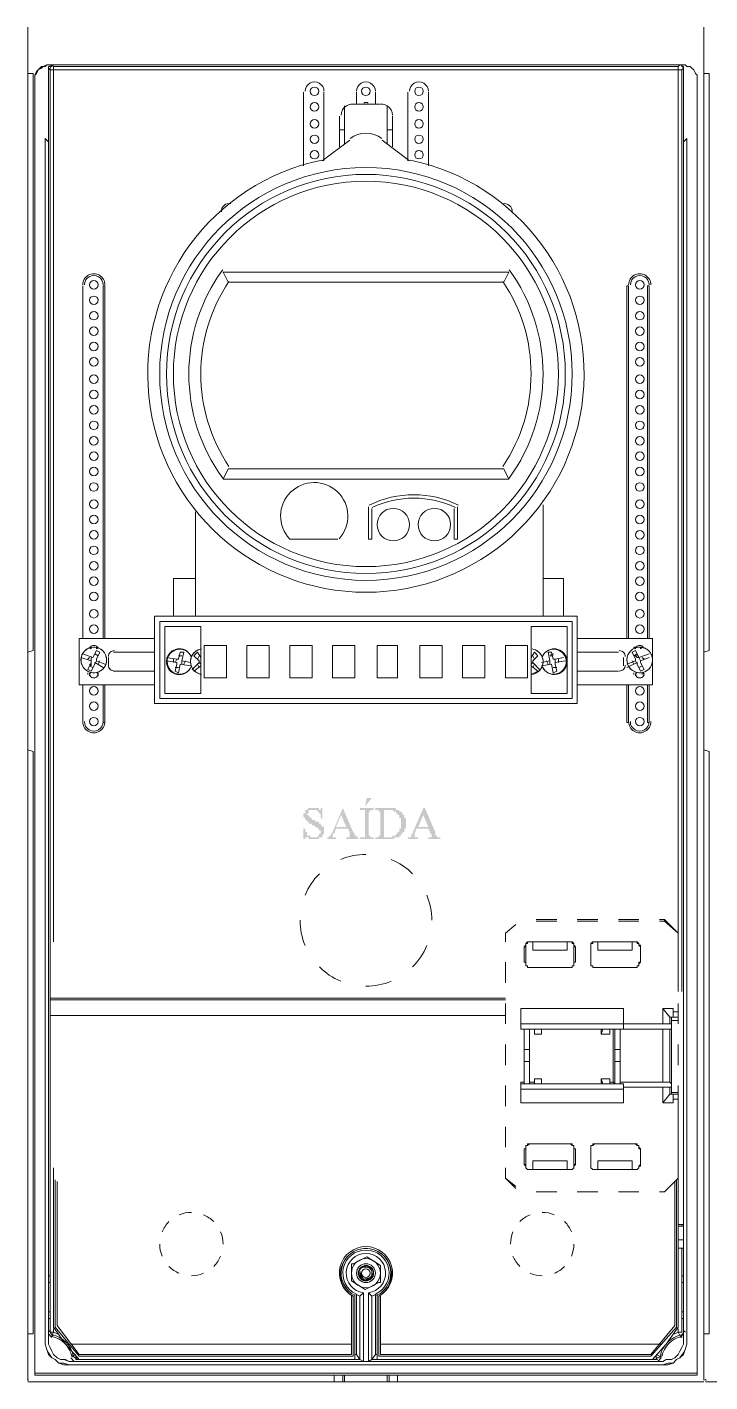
# Model space of a CAD drawing. Header units: millimetres. Extents: x -305 to 1353, y -289 to 1176.
# Drawn here: x 105.7 to 131.9, y 132.6 to 184.6 of the extents above; entities that cross this region are included whole.
import ezdxf

# ---------------------------------------------------------------- set-up
doc = ezdxf.new("R2010")
doc.units = ezdxf.units.MM
doc.header["$MEASUREMENT"] = 0
doc.layers.add('PDF3_0', color=7, linetype='Continuous')

msp = doc.modelspace()

# ---------------------------------------------------------------- hatches: boundary and pattern name
at = {"layer": 'PDF3_0', "transparency": 33554559}
h = msp.add_hatch(color=256, dxfattribs=at)
h.paths.add_polyline_path([(118.979, 153.529), (118.979, 153.463), (118.453, 153.463), (118.453, 153.529), (118.519, 153.529), (118.519, 153.529), (118.585, 153.529), (118.585, 153.529), (118.585, 153.529), (118.585, 153.529), (118.65, 153.529), (118.65, 153.529), (118.65, 153.594), (118.65, 153.594), (118.65, 153.594), (118.65, 153.594), (118.65, 153.594), (118.65, 153.66), (118.65, 153.66), (118.65, 153.66), (118.65, 154.448), (118.65, 154.448), (118.65, 154.514), (118.65, 154.514), (118.65, 154.514), (118.65, 154.514), (118.65, 154.514), (118.65, 154.579), (118.65, 154.579), (118.585, 154.579), (118.585, 154.579), (118.585, 154.579), (118.585, 154.579), (118.519, 154.579), (118.519, 154.579), (118.519, 154.579), (118.453, 154.579), (118.453, 154.645), (118.979, 154.645), (118.979, 154.579), (118.913, 154.579), (118.913, 154.579), (118.913, 154.579), (118.913, 154.579), (118.847, 154.579), (118.847, 154.579), (118.847, 154.579), (118.847, 154.579), (118.847, 154.579), (118.847, 154.579), (118.847, 154.514), (118.847, 154.514), (118.782, 154.514), (118.782, 154.448), (118.782, 154.448), (118.782, 154.448), (118.782, 153.66), (118.782, 153.66), (118.782, 153.66), (118.782, 153.594), (118.847, 153.594), (118.847, 153.594), (118.847, 153.594), (118.847, 153.594), (118.847, 153.529), (118.847, 153.529), (118.847, 153.529), (118.847, 153.529), (118.847, 153.529), (118.913, 153.529), (118.913, 153.529), (118.913, 153.529), (118.913, 153.529)], flags=0)
h.paths.add_polyline_path([(118.913, 155.039), (118.65, 154.711), (118.65, 154.711), (118.716, 155.039)], flags=0)
msp.add_hatch(color=256, dxfattribs=at).paths.add_polyline_path([(117.009, 154.645), (117.009, 154.251), (116.943, 154.251), (116.943, 154.317), (116.943, 154.317), (116.943, 154.317), (116.943, 154.317), (116.943, 154.382), (116.943, 154.382), (116.943, 154.382), (116.943, 154.382), (116.943, 154.448), (116.943, 154.448), (116.943, 154.448), (116.943, 154.448), (116.877, 154.448), (116.877, 154.448), (116.877, 154.514), (116.877, 154.514), (116.877, 154.514), (116.877, 154.514), (116.812, 154.514), (116.812, 154.579), (116.812, 154.579), (116.812, 154.579), (116.812, 154.579), (116.746, 154.579), (116.746, 154.579), (116.746, 154.579), (116.746, 154.579), (116.68, 154.579), (116.68, 154.579), (116.68, 154.579), (116.68, 154.579), (116.68, 154.579), (116.615, 154.579), (116.615, 154.579), (116.615, 154.579), (116.549, 154.579), (116.549, 154.579), (116.549, 154.579), (116.549, 154.579), (116.549, 154.579), (116.483, 154.579), (116.483, 154.514), (116.483, 154.514), (116.483, 154.514), (116.483, 154.514), (116.483, 154.514), (116.483, 154.448), (116.418, 154.448), (116.418, 154.448), (116.418, 154.448), (116.418, 154.448), (116.418, 154.382), (116.418, 154.382), (116.483, 154.382), (116.483, 154.382), (116.483, 154.317), (116.483, 154.317), (116.483, 154.317), (116.483, 154.317), (116.483, 154.317), (116.483, 154.317), (116.483, 154.317), (116.549, 154.317), (116.549, 154.251), (116.549, 154.251), (116.549, 154.251), (116.549, 154.251), (116.615, 154.251), (116.615, 154.251), (116.615, 154.185), (116.615, 154.185), (116.68, 154.185), (116.68, 154.185), (116.68, 154.185), (116.746, 154.185), (116.746, 154.185), (116.746, 154.12), (116.746, 154.12), (116.812, 154.12), (116.812, 154.12), (116.812, 154.12), (116.877, 154.12), (116.877, 154.054), (116.877, 154.054), (116.877, 154.054), (116.877, 154.054), (116.943, 154.054), (116.943, 154.054), (116.943, 154.054), (116.943, 154.054), (116.943, 153.988), (116.943, 153.988), (117.009, 153.988), (117.009, 153.988), (117.009, 153.988), (117.009, 153.988), (117.009, 153.923), (117.009, 153.923), (117.074, 153.923), (117.074, 153.923), (117.074, 153.923), (117.074, 153.857), (117.074, 153.857), (117.074, 153.857), (117.074, 153.857), (117.074, 153.791), (117.074, 153.791), (117.074, 153.791), (117.074, 153.791), (117.074, 153.726), (117.074, 153.726), (117.074, 153.726), (117.074, 153.66), (117.074, 153.66), (117.074, 153.66), (117.074, 153.66), (117.074, 153.66), (117.009, 153.594), (117.009, 153.594), (117.009, 153.594), (117.009, 153.594), (117.009, 153.594), (117.009, 153.529), (116.943, 153.529), (116.943, 153.529), (116.943, 153.529), (116.943, 153.529), (116.877, 153.529), (116.877, 153.463), (116.877, 153.463), (116.877, 153.463), (116.877, 153.463), (116.812, 153.463), (116.812, 153.463), (116.812, 153.463), (116.812, 153.463), (116.746, 153.463), (116.746, 153.463), (116.746, 153.463), (116.746, 153.463), (116.68, 153.463), (116.68, 153.463), (116.68, 153.463), (116.615, 153.463), (116.615, 153.463), (116.615, 153.463), (116.615, 153.463), (116.615, 153.463), (116.549, 153.463), (116.549, 153.463), (116.549, 153.463), (116.549, 153.463), (116.483, 153.463), (116.483, 153.529), (116.483, 153.529), (116.418, 153.529), (116.418, 153.529), (116.418, 153.529), (116.418, 153.529), (116.418, 153.529), (116.418, 153.529), (116.352, 153.529), (116.352, 153.529), (116.352, 153.529), (116.352, 153.463), (116.352, 153.463), (116.352, 153.463), (116.286, 153.463), (116.286, 153.857), (116.352, 153.857), (116.352, 153.857), (116.352, 153.791), (116.352, 153.791), (116.352, 153.791), (116.352, 153.726), (116.352, 153.726), (116.352, 153.726), (116.418, 153.726), (116.418, 153.66), (116.418, 153.66), (116.418, 153.66), (116.418, 153.66), (116.418, 153.66), (116.418, 153.66), (116.418, 153.594), (116.483, 153.594), (116.483, 153.594), (116.483, 153.594), (116.483, 153.594), (116.483, 153.594), (116.549, 153.594), (116.549, 153.594), (116.549, 153.529), (116.549, 153.529), (116.549, 153.529), (116.615, 153.529), (116.615, 153.529), (116.615, 153.529), (116.615, 153.529), (116.68, 153.529), (116.68, 153.529), (116.68, 153.529), (116.68, 153.529), (116.746, 153.529), (116.746, 153.529), (116.746, 153.529), (116.746, 153.529), (116.812, 153.529), (116.812, 153.529), (116.812, 153.529), (116.812, 153.529), (116.877, 153.594), (116.877, 153.594), (116.877, 153.594), (116.877, 153.594), (116.877, 153.594), (116.877, 153.594), (116.877, 153.66), (116.943, 153.66), (116.943, 153.66), (116.943, 153.66), (116.943, 153.726), (116.943, 153.726), (116.943, 153.726), (116.943, 153.726), (116.943, 153.791), (116.943, 153.791), (116.877, 153.791), (116.877, 153.791), (116.877, 153.791), (116.877, 153.857), (116.877, 153.857), (116.877, 153.857), (116.877, 153.857), (116.812, 153.857), (116.812, 153.857), (116.812, 153.857), (116.812, 153.857), (116.812, 153.923), (116.812, 153.923), (116.812, 153.923), (116.746, 153.923), (116.746, 153.923), (116.746, 153.923), (116.746, 153.923), (116.68, 153.988), (116.68, 153.988), (116.68, 153.988), (116.615, 153.988), (116.615, 153.988), (116.615, 153.988), (116.615, 154.054), (116.549, 154.054), (116.549, 154.054), (116.549, 154.054), (116.549, 154.054), (116.483, 154.054), (116.483, 154.054), (116.483, 154.12), (116.483, 154.12), (116.483, 154.12), (116.418, 154.12), (116.418, 154.12), (116.418, 154.12), (116.418, 154.12), (116.418, 154.12), (116.418, 154.185), (116.352, 154.185), (116.352, 154.185), (116.352, 154.185), (116.352, 154.185), (116.352, 154.251), (116.352, 154.251), (116.352, 154.251), (116.352, 154.251), (116.352, 154.251), (116.286, 154.317), (116.286, 154.317), (116.286, 154.317), (116.286, 154.317), (116.286, 154.382), (116.286, 154.382), (116.286, 154.382), (116.286, 154.382), (116.286, 154.448), (116.352, 154.448), (116.352, 154.448), (116.352, 154.448), (116.352, 154.514), (116.352, 154.514), (116.352, 154.514), (116.352, 154.514), (116.352, 154.579), (116.418, 154.579), (116.418, 154.579), (116.418, 154.579), (116.418, 154.579), (116.418, 154.579), (116.418, 154.579), (116.483, 154.645), (116.483, 154.645), (116.483, 154.645), (116.483, 154.645), (116.549, 154.645), (116.549, 154.645), (116.549, 154.645), (116.549, 154.645), (116.615, 154.645), (116.615, 154.645), (116.615, 154.645), (116.615, 154.645), (116.615, 154.645), (116.68, 154.645), (116.68, 154.645), (116.68, 154.645), (116.68, 154.645), (116.746, 154.645), (116.746, 154.645), (116.746, 154.645), (116.812, 154.645), (116.812, 154.645), (116.812, 154.645), (116.812, 154.645), (116.812, 154.645), (116.877, 154.645), (116.877, 154.579), (116.877, 154.579), (116.943, 154.579), (116.943, 154.579), (116.943, 154.579), (116.943, 154.579), (116.943, 154.645), (116.943, 154.645), (116.943, 154.645), (116.943, 154.645), (116.943, 154.645)])
h = msp.add_hatch(color=256, dxfattribs=at)
h.paths.add_polyline_path([(117.994, 153.857), (117.534, 153.857), (117.468, 153.66), (117.468, 153.66), (117.403, 153.66), (117.403, 153.66), (117.403, 153.594), (117.403, 153.594), (117.403, 153.594), (117.403, 153.594), (117.403, 153.594), (117.403, 153.529), (117.468, 153.529), (117.468, 153.529), (117.468, 153.529), (117.468, 153.529), (117.468, 153.529), (117.468, 153.529), (117.534, 153.529), (117.534, 153.529), (117.534, 153.529), (117.534, 153.463), (117.206, 153.463), (117.206, 153.529), (117.206, 153.529), (117.206, 153.529), (117.271, 153.529), (117.271, 153.529), (117.271, 153.529), (117.271, 153.529), (117.271, 153.529), (117.271, 153.594), (117.337, 153.594), (117.337, 153.594), (117.337, 153.594), (117.337, 153.594), (117.337, 153.66), (117.337, 153.66), (117.337, 153.66), (117.337, 153.66), (117.403, 153.726), (117.403, 153.726), (117.797, 154.645), (117.797, 154.645), (118.191, 153.726), (118.256, 153.66), (118.256, 153.66), (118.256, 153.66), (118.256, 153.594), (118.256, 153.594), (118.256, 153.594), (118.256, 153.594), (118.322, 153.594), (118.322, 153.529), (118.322, 153.529), (118.322, 153.529), (118.322, 153.529), (118.322, 153.529), (118.322, 153.529), (118.388, 153.529), (118.388, 153.529), (118.388, 153.529), (118.388, 153.529), (118.388, 153.463), (117.928, 153.463), (117.928, 153.529), (117.994, 153.529), (117.994, 153.529), (117.994, 153.529), (118.059, 153.529), (118.059, 153.529), (118.059, 153.529), (118.059, 153.529), (118.059, 153.594), (118.059, 153.594), (118.059, 153.594), (118.059, 153.594), (118.059, 153.594), (118.059, 153.594), (118.059, 153.66), (118.059, 153.66), (118.059, 153.66), (118.059, 153.726), (118.059, 153.726)], flags=0)
h.paths.add_polyline_path([(117.928, 153.923), (117.731, 154.382), (117.534, 153.923)], flags=0)
h = msp.add_hatch(color=256, dxfattribs=at)
h.paths.add_polyline_path([(119.044, 153.463), (119.044, 153.529), (119.11, 153.529), (119.11, 153.529), (119.11, 153.529), (119.176, 153.529), (119.176, 153.529), (119.176, 153.529), (119.176, 153.529), (119.176, 153.529), (119.176, 153.529), (119.176, 153.594), (119.176, 153.594), (119.241, 153.594), (119.241, 153.594), (119.241, 153.66), (119.241, 153.66), (119.241, 153.66), (119.241, 153.66), (119.241, 154.448), (119.241, 154.448), (119.241, 154.514), (119.241, 154.514), (119.241, 154.514), (119.176, 154.514), (119.176, 154.579), (119.176, 154.579), (119.176, 154.579), (119.176, 154.579), (119.176, 154.579), (119.176, 154.579), (119.176, 154.579), (119.11, 154.579), (119.11, 154.579), (119.11, 154.579), (119.11, 154.579), (119.044, 154.579), (119.044, 154.645), (119.504, 154.645), (119.57, 154.645), (119.57, 154.645), (119.57, 154.645), (119.635, 154.645), (119.635, 154.645), (119.635, 154.645), (119.701, 154.645), (119.701, 154.645), (119.701, 154.645), (119.701, 154.645), (119.767, 154.645), (119.767, 154.645), (119.767, 154.645), (119.767, 154.645), (119.832, 154.645), (119.832, 154.579), (119.832, 154.579), (119.832, 154.579), (119.898, 154.579), (119.898, 154.579), (119.898, 154.579), (119.898, 154.579), (119.898, 154.579), (119.898, 154.579), (119.964, 154.579), (119.964, 154.579), (119.964, 154.579), (119.964, 154.579), (119.964, 154.514), (120.029, 154.514), (120.029, 154.514), (120.029, 154.514), (120.029, 154.514), (120.029, 154.514), (120.095, 154.448), (120.095, 154.448), (120.095, 154.448), (120.095, 154.448), (120.095, 154.448), (120.095, 154.382), (120.161, 154.382), (120.161, 154.382), (120.161, 154.382), (120.161, 154.382), (120.161, 154.317), (120.161, 154.317), (120.161, 154.317), (120.161, 154.317), (120.161, 154.251), (120.161, 154.251), (120.226, 154.251), (120.226, 154.251), (120.226, 154.185), (120.226, 154.185), (120.226, 154.185), (120.226, 154.185), (120.226, 154.12), (120.226, 154.12), (120.226, 154.12), (120.226, 154.12), (120.226, 154.054), (120.226, 154.054), (120.226, 154.054), (120.226, 154.054), (120.226, 153.988), (120.226, 153.988), (120.226, 153.988), (120.226, 153.988), (120.226, 153.923), (120.226, 153.923), (120.226, 153.923), (120.226, 153.857), (120.161, 153.857), (120.161, 153.857), (120.161, 153.857), (120.161, 153.857), (120.161, 153.791), (120.161, 153.791), (120.161, 153.791), (120.161, 153.791), (120.161, 153.726), (120.161, 153.726), (120.095, 153.726), (120.095, 153.726), (120.095, 153.726), (120.095, 153.66), (120.095, 153.66), (120.095, 153.66), (120.029, 153.66), (120.029, 153.66), (120.029, 153.66), (120.029, 153.594), (120.029, 153.594), (120.029, 153.594), (119.964, 153.594), (119.964, 153.594), (119.964, 153.594), (119.964, 153.594), (119.964, 153.529), (119.898, 153.529), (119.898, 153.529), (119.898, 153.529), (119.898, 153.529), (119.832, 153.529), (119.832, 153.529), (119.832, 153.529), (119.832, 153.529), (119.832, 153.529), (119.767, 153.529), (119.767, 153.529), (119.767, 153.463), (119.701, 153.463), (119.701, 153.463), (119.701, 153.463), (119.701, 153.463), (119.635, 153.463), (119.635, 153.463), (119.635, 153.463), (119.57, 153.463), (119.57, 153.463), (119.57, 153.463)], flags=0)
h.paths.add_polyline_path([(119.373, 153.594), (119.373, 153.529), (119.438, 153.529), (119.438, 153.529), (119.438, 153.529), (119.504, 153.529), (119.504, 153.529), (119.504, 153.529), (119.504, 153.529), (119.57, 153.529), (119.57, 153.529), (119.57, 153.529), (119.57, 153.529), (119.57, 153.529), (119.635, 153.529), (119.635, 153.529), (119.635, 153.529), (119.701, 153.529), (119.701, 153.529), (119.701, 153.529), (119.701, 153.594), (119.701, 153.594), (119.767, 153.594), (119.767, 153.594), (119.767, 153.594), (119.767, 153.594), (119.832, 153.594), (119.832, 153.594), (119.832, 153.66), (119.832, 153.66), (119.832, 153.66), (119.898, 153.66), (119.898, 153.66), (119.898, 153.66), (119.898, 153.66), (119.898, 153.726), (119.898, 153.726), (119.964, 153.726), (119.964, 153.726), (119.964, 153.726), (119.964, 153.791), (119.964, 153.791), (119.964, 153.791), (119.964, 153.791), (119.964, 153.857), (119.964, 153.857), (120.029, 153.857), (120.029, 153.857), (120.029, 153.923), (120.029, 153.923), (120.029, 153.923), (120.029, 153.923), (120.029, 153.988), (120.029, 153.988), (120.029, 153.988), (120.029, 154.054), (120.029, 154.054), (120.029, 154.054), (120.029, 154.054), (120.029, 154.12), (120.029, 154.12), (120.029, 154.12), (120.029, 154.185), (120.029, 154.185), (120.029, 154.185), (120.029, 154.185), (120.029, 154.251), (120.029, 154.251), (119.964, 154.251), (119.964, 154.251), (119.964, 154.317), (119.964, 154.317), (119.964, 154.317), (119.964, 154.317), (119.964, 154.317), (119.964, 154.382), (119.964, 154.382), (119.964, 154.382), (119.898, 154.382), (119.898, 154.382), (119.898, 154.448), (119.898, 154.448), (119.898, 154.448), (119.898, 154.448), (119.832, 154.448), (119.832, 154.514), (119.832, 154.514), (119.832, 154.514), (119.832, 154.514), (119.767, 154.514), (119.767, 154.514), (119.767, 154.514), (119.767, 154.514), (119.701, 154.579), (119.701, 154.579), (119.701, 154.579), (119.701, 154.579), (119.635, 154.579), (119.635, 154.579), (119.635, 154.579), (119.635, 154.579), (119.57, 154.579), (119.57, 154.579), (119.57, 154.579), (119.57, 154.579), (119.504, 154.579), (119.504, 154.579), (119.504, 154.579), (119.504, 154.579), (119.438, 154.579), (119.438, 154.579), (119.438, 154.579), (119.373, 154.579), (119.373, 154.579), (119.373, 154.579)], flags=0)
h = msp.add_hatch(color=256, dxfattribs=at)
h.paths.add_polyline_path([(121.08, 153.857), (120.62, 153.857), (120.555, 153.66), (120.555, 153.66), (120.555, 153.66), (120.555, 153.66), (120.555, 153.594), (120.555, 153.594), (120.555, 153.594), (120.555, 153.594), (120.555, 153.594), (120.555, 153.529), (120.555, 153.529), (120.555, 153.529), (120.555, 153.529), (120.555, 153.529), (120.62, 153.529), (120.62, 153.529), (120.62, 153.529), (120.62, 153.529), (120.686, 153.529), (120.686, 153.463), (120.292, 153.463), (120.292, 153.529), (120.292, 153.529), (120.358, 153.529), (120.358, 153.529), (120.358, 153.529), (120.358, 153.529), (120.423, 153.529), (120.423, 153.529), (120.423, 153.594), (120.423, 153.594), (120.423, 153.594), (120.423, 153.594), (120.423, 153.594), (120.423, 153.66), (120.489, 153.66), (120.489, 153.66), (120.489, 153.66), (120.489, 153.726), (120.489, 153.726), (120.883, 154.645), (120.949, 154.645), (121.342, 153.726), (121.342, 153.66), (121.342, 153.66), (121.342, 153.66), (121.342, 153.594), (121.408, 153.594), (121.408, 153.594), (121.408, 153.594), (121.408, 153.594), (121.408, 153.529), (121.408, 153.529), (121.408, 153.529), (121.408, 153.529), (121.474, 153.529), (121.474, 153.529), (121.474, 153.529), (121.474, 153.529), (121.539, 153.529), (121.539, 153.529), (121.539, 153.463), (121.08, 153.463), (121.08, 153.529), (121.08, 153.529), (121.146, 153.529), (121.146, 153.529), (121.146, 153.529), (121.146, 153.529), (121.146, 153.529), (121.211, 153.529), (121.211, 153.594), (121.211, 153.594), (121.211, 153.594), (121.211, 153.594), (121.211, 153.594), (121.211, 153.594), (121.211, 153.66), (121.146, 153.66), (121.146, 153.66), (121.146, 153.726), (121.146, 153.726)], flags=0)
h.paths.add_polyline_path([(121.08, 153.923), (120.883, 154.382), (120.686, 153.923)], flags=0)

# ---------------------------------------------------------------- linework, layer by layer
at = {"layer": 'PDF3_0', "lineweight": 5}
for points in [[(105.714, 132.713), (105.714, 184.588)], [(131.652, 132.713), (131.652, 184.588)], [(105.977, 182.553), (105.977, 182.618), (105.977, 182.75), (106.042, 182.815), (106.108, 182.947), (106.174, 183.012), (106.239, 183.078), (106.371, 183.078), (106.436, 183.144), (106.568, 183.144), (106.436, 183.144), (106.305, 183.078), (106.239, 183.012), (106.108, 182.947), (106.042, 182.881), (105.977, 182.75), (105.977, 182.684)], [(107.29, 133.304), (130.076, 133.304), (130.273, 133.37), (130.47, 133.37), (130.601, 133.501), (130.733, 133.566), (130.864, 133.763), (130.93, 133.895), (130.995, 134.092), (130.995, 134.223), (130.995, 180.32), (130.864, 180.189), (130.864, 134.289), (130.864, 134.092), (130.798, 133.96), (130.733, 133.829), (130.667, 133.698), (130.536, 133.566), (130.404, 133.501), (130.207, 133.501), (130.076, 133.435), (107.29, 133.435), (107.093, 133.501), (106.962, 133.501), (106.83, 133.566), (106.699, 133.698), (106.633, 133.829), (106.568, 133.96), (106.502, 134.092), (106.502, 134.289), (106.502, 180.189), (106.371, 180.32), (106.371, 134.223), (106.371, 134.092), (106.436, 133.895), (106.502, 133.763), (106.633, 133.566), (106.765, 133.501), (106.896, 133.37), (107.093, 133.37)], [(124.166, 175.198), (123.969, 174.804), (113.397, 174.804), (113.2, 175.198)], [(107.815, 161.146), (107.815, 174.673)], [(113.397, 167.647), (123.969, 167.647), (124.166, 167.253), (113.2, 167.253)], [(110.573, 158.651), (110.573, 162), (126.793, 162), (126.793, 158.651)], [(126.596, 161.803), (110.77, 161.803), (110.77, 158.848), (126.596, 158.848)], [(112.346, 161.606), (112.346, 159.045), (110.967, 159.045), (110.967, 161.606)], [(125.02, 159.045), (125.02, 161.606), (126.399, 161.606), (126.399, 159.045)], [(108.144, 160.752), (108.078, 160.818), (108.144, 160.818)], [(108.406, 160.818), (108.341, 160.752), (108.341, 160.818)], [(112.478, 159.636), (112.478, 160.883), (113.331, 160.883), (113.331, 159.636)], [(114.973, 160.883), (114.973, 159.636), (114.119, 159.636), (114.119, 160.883)], [(116.615, 159.636), (115.761, 159.636), (115.761, 160.883), (116.615, 160.883)], [(117.403, 160.883), (118.256, 160.883), (118.256, 159.636), (117.403, 159.636)], [(119.898, 160.883), (119.898, 159.636), (119.11, 159.636), (119.11, 160.883)], [(120.752, 159.636), (120.752, 160.883), (121.605, 160.883), (121.605, 159.636)], [(123.247, 159.636), (122.393, 159.636), (122.393, 160.883), (123.247, 160.883)], [(124.888, 160.883), (124.888, 159.636), (124.035, 159.636), (124.035, 160.883)], [(129.025, 160.752), (129.025, 160.818), (128.96, 160.818)], [(129.288, 160.818), (129.222, 160.818), (129.222, 160.752)], [(111.624, 160.489), (111.493, 160.489), (111.558, 160.489)], [(107.815, 157.928), (107.815, 159.373)], [(124.035, 149.851), (124.035, 149.523)], [(130.667, 149.523), (130.667, 149.851)], [(127.318, 149.326), (127.318, 149.392), (127.318, 149.457), (127.384, 149.457), (127.384, 149.523), (127.449, 149.523), (127.515, 149.523), (127.449, 149.523), (127.384, 149.523), (127.318, 149.457), (127.318, 149.392)], [(129.025, 149.523), (129.091, 149.523), (129.157, 149.457), (129.157, 149.392), (129.222, 149.392), (129.222, 149.326), (129.157, 149.392), (129.157, 149.457), (129.091, 149.457), (129.091, 149.523), (129.025, 149.523), (128.96, 149.523)], [(124.035, 148.735), (124.035, 147.947)], [(125.02, 148.538), (124.954, 148.538), (124.888, 148.538), (124.888, 148.604), (124.823, 148.604), (124.823, 148.67), (124.823, 148.735), (124.757, 148.735), (124.823, 148.735), (124.823, 148.67), (124.823, 148.604), (124.888, 148.604), (124.888, 148.538), (124.954, 148.538)], [(127.515, 148.538), (127.449, 148.538), (127.384, 148.538), (127.384, 148.604), (127.318, 148.604), (127.318, 148.67), (127.318, 148.735), (127.318, 148.67), (127.318, 148.604), (127.384, 148.604), (127.384, 148.538), (127.449, 148.538)], [(130.667, 147.947), (130.667, 148.735)], [(129.025, 148.538), (127.515, 148.538), (128.96, 148.538)], [(106.568, 147.356), (124.035, 147.356)], [(124.035, 147.159), (124.035, 146.371)], [(130.667, 146.634), (130.667, 146.7), (130.667, 146.765), (130.667, 146.831), (130.47, 146.831), (130.47, 146.765), (130.47, 146.7), (130.47, 146.634), (130.47, 146.7), (130.47, 146.765), (130.47, 146.831), (130.47, 146.897), (130.47, 146.962), (130.076, 146.962), (130.339, 146.634), (130.47, 146.634)], [(125.414, 146.174), (125.151, 146.174), (124.954, 146.174), (124.757, 146.174), (124.626, 146.174), (124.626, 146.24), (124.626, 146.306), (124.626, 146.371), (128.566, 146.371), (128.566, 146.306), (128.566, 146.24), (128.566, 146.174), (128.434, 146.174), (128.237, 146.174), (128.04, 146.174), (127.778, 146.174)], [(124.035, 145.583), (124.035, 144.795)], [(130.667, 144.795), (130.667, 145.583)], [(124.035, 144.007), (124.035, 143.219)], [(124.626, 143.876), (124.626, 143.942), (124.626, 144.007), (124.626, 144.073), (124.757, 144.073), (124.954, 144.073), (125.151, 144.073), (125.414, 144.073), (127.778, 144.073), (128.04, 144.073), (128.237, 144.073), (128.434, 144.073), (128.566, 144.073), (128.566, 144.007), (128.566, 143.942), (128.566, 143.876)], [(128.04, 144.27), (128.04, 144.073), (128.04, 144.139)], [(124.035, 142.431), (124.035, 141.643)], [(124.823, 141.578), (124.823, 140.987), (124.757, 140.987), (124.757, 141.578)], [(125.02, 141.775), (126.53, 141.775), (126.464, 141.775)], [(126.727, 141.578), (126.727, 140.987), (126.661, 140.987), (126.661, 141.578)], [(127.318, 141.578), (127.318, 141.643), (127.318, 141.709), (127.384, 141.709), (127.384, 141.775), (127.449, 141.775), (127.515, 141.775), (127.449, 141.775), (127.384, 141.709), (127.318, 141.709), (127.318, 141.643)], [(127.515, 140.79), (127.449, 140.79), (127.384, 140.79), (127.318, 140.855), (127.318, 140.921), (127.318, 140.987), (127.318, 141.578), (127.318, 140.987), (127.318, 140.921), (127.318, 140.855), (127.384, 140.79), (127.449, 140.79)], [(128.894, 140.79), (128.96, 140.79), (129.025, 140.79), (129.091, 140.79), (129.157, 140.855), (129.157, 140.921), (129.222, 140.987), (129.222, 140.921), (129.157, 140.921), (129.157, 140.855), (129.091, 140.79), (129.025, 140.79), (127.515, 140.79), (127.581, 140.79), (127.581, 141.118), (128.894, 141.118)], [(130.667, 140.461), (130.667, 140.855)], [(125.217, 139.936), (126.005, 139.936)], [(126.793, 139.936), (127.581, 139.936)], [(128.369, 139.936), (129.157, 139.936)], [(130.798, 138.623), (130.798, 138.688)], [(118.716, 137.441), (118.191, 137.178), (118.125, 137.178), (118.125, 136.521), (118.65, 136.193), (119.176, 136.456), (119.241, 136.456), (119.241, 137.047), (119.241, 137.112)], [(105.977, 132.976), (105.977, 132.91), (117.468, 132.91), (117.534, 132.91), (117.6, 132.91), (117.665, 132.91), (117.731, 132.91), (117.797, 132.91), (117.862, 132.91), (117.928, 132.91), (117.994, 132.91), (118.059, 132.91), (118.125, 132.91), (118.256, 132.91), (118.388, 132.91), (118.519, 132.91), (118.65, 132.91), (118.847, 132.91), (118.979, 132.91), (119.11, 132.91), (119.241, 132.91), (119.307, 132.91), (119.373, 132.91), (119.438, 132.91), (119.504, 132.91), (119.57, 132.91), (119.635, 132.91), (119.701, 132.91), (119.767, 132.91), (119.832, 132.91), (119.898, 132.91), (131.389, 132.91), (131.389, 132.976)], [(118.847, 132.91), (118.782, 132.91), (118.716, 132.91), (118.65, 132.91), (118.585, 132.91), (118.519, 132.91), (118.585, 132.91), (118.65, 132.91), (118.716, 132.91), (118.782, 132.91)]]:
    msp.add_lwpolyline(points, close=True, dxfattribs=at)
for points in [[(130.733, 183.144), (106.633, 183.144), (106.568, 183.144), (106.568, 183.078), (106.502, 183.078), (106.502, 183.012)], [(106.633, 134.42), (106.699, 134.551), (106.568, 134.551), (106.568, 143.613), (106.568, 182.947), (106.502, 183.012), (106.502, 180.189)], [(106.568, 183.144), (130.798, 183.144), (130.93, 183.144), (130.995, 183.078), (131.127, 183.078), (131.192, 183.012), (131.258, 182.947), (131.324, 182.815), (131.389, 182.75), (131.389, 182.618), (131.389, 182.553), (131.389, 132.91)], [(106.568, 182.947), (106.699, 182.947), (106.699, 149.523)], [(106.633, 183.144), (106.699, 183.078), (130.667, 183.078), (130.733, 183.144), (130.798, 183.144), (130.798, 183.078), (130.864, 183.078), (130.864, 183.012)], [(130.667, 147.619), (130.667, 182.947), (106.699, 182.947), (106.699, 183.078)], [(130.798, 182.947), (130.667, 182.947), (130.667, 183.078)], [(131.389, 182.553), (131.389, 182.618), (131.389, 182.75), (131.324, 182.815), (131.258, 182.947), (131.192, 183.012), (131.127, 183.078), (130.995, 183.078), (130.93, 183.144), (130.798, 183.144)], [(130.864, 180.189), (130.864, 183.012), (130.798, 182.947), (130.798, 147.619)], [(105.714, 160.621), (105.911, 160.686), (105.911, 182.815), (105.714, 182.815)], [(105.977, 182.684), (105.977, 132.976)], [(105.977, 182.553), (105.977, 132.91)], [(131.389, 182.684), (131.389, 132.976)], [(131.652, 160.621), (131.849, 160.686), (131.849, 182.815), (131.652, 182.815)], [(116.286, 182.093), (116.286, 179.27)], [(117.074, 179.467), (117.074, 182.093)], [(118.322, 182.093), (118.322, 181.633)], [(119.044, 181.633), (119.044, 182.093)], [(120.292, 182.093), (120.292, 179.467)], [(121.08, 179.27), (121.08, 182.093)], [(117.862, 181.568), (117.862, 180.648)], [(118.125, 181.633), (119.241, 181.633)], [(118.716, 181.633), (118.65, 181.633)], [(117.665, 181.174), (117.665, 180.648)], [(119.701, 181.174), (119.701, 180.648)], [(130.995, 180.32), (130.995, 134.223), (130.995, 134.092), (130.93, 133.895), (130.864, 133.698), (130.733, 133.566), (130.601, 133.501), (130.47, 133.37), (130.273, 133.304), (130.076, 133.304), (107.29, 133.304), (107.093, 133.304), (106.896, 133.37), (106.765, 133.501), (106.633, 133.566), (106.502, 133.698), (106.436, 133.895), (106.371, 134.092), (106.371, 134.223), (106.371, 180.32)], [(106.371, 180.32), (106.371, 180.32)], [(117.009, 179.467), (118.059, 180.255)], [(117.862, 180.123), (117.862, 180.648), (117.665, 180.648), (117.665, 179.992)], [(119.307, 180.255), (120.358, 179.467)], [(119.701, 179.992), (119.701, 180.648), (119.504, 180.648), (119.504, 180.123)], [(106.502, 180.189), (106.502, 180.189)], [(130.864, 180.189), (130.864, 180.189)], [(108.603, 161.146), (108.603, 174.673), (108.669, 174.673), (108.669, 161.146)], [(128.763, 161.146), (128.763, 174.673), (128.697, 174.673), (128.697, 161.146)], [(129.485, 161.146), (129.485, 174.673), (129.551, 174.673), (129.551, 161.146)], [(125.479, 166.268), (125.479, 162)], [(112.149, 162), (112.149, 166.005)], [(118.913, 166.136), (118.913, 164.954), (118.782, 164.954), (118.782, 166.202)], [(122.196, 166.202), (122.196, 164.954), (122.065, 164.954), (122.065, 166.136)], [(112.149, 163.444), (111.296, 163.444), (111.296, 162)], [(125.479, 163.444), (126.267, 163.444), (126.267, 162)], [(110.573, 161.146), (107.684, 161.146), (107.684, 159.373), (110.573, 159.373)], [(126.793, 159.373), (129.682, 159.373), (129.682, 161.146), (126.793, 161.146)], [(108.669, 160.161), (108.341, 160.292), (108.341, 160.358), (108.472, 160.621), (108.341, 160.686), (108.209, 160.424), (107.815, 160.555)], [(108.406, 160.489), (108.275, 160.555)], [(110.573, 160.621), (108.997, 160.621)], [(111.033, 160.424), (111.427, 160.358), (111.493, 160.358), (111.558, 160.621), (111.69, 160.621), (111.624, 160.292), (111.952, 160.227)], [(112.346, 160.424), (112.215, 160.621), (112.084, 160.489), (112.281, 160.292), (112.281, 160.227), (112.018, 159.964)], [(125.02, 160.424), (125.151, 160.621), (125.282, 160.489), (125.085, 160.292), (125.085, 160.227), (125.348, 159.964)], [(126.267, 160.424), (125.939, 160.358), (125.873, 160.358), (125.808, 160.621), (125.676, 160.621), (125.742, 160.292), (125.414, 160.227)], [(128.369, 160.621), (126.793, 160.621)], [(128.697, 160.161), (129.025, 160.292), (129.025, 160.358), (128.894, 160.621), (129.025, 160.686), (129.157, 160.424), (129.551, 160.555)], [(129.091, 160.555), (128.96, 160.489)], [(129.222, 160.752), (129.222, 160.752)], [(108.603, 160.03), (108.275, 160.227), (108.275, 160.161), (108.144, 159.898), (108.012, 159.964), (108.144, 160.227), (108.144, 160.292), (107.75, 160.424)], [(108.012, 160.358), (108.078, 160.424)], [(108.144, 160.227), (108.144, 160.161), (108.144, 160.095), (108.078, 160.161), (108.144, 160.095)], [(108.078, 160.095), (108.209, 160.03)], [(108.144, 160.424), (108.144, 160.292)], [(108.144, 160.095), (108.144, 160.095)], [(108.275, 160.161), (108.341, 160.292)], [(108.472, 160.292), (108.406, 160.161)], [(108.8, 160.424), (108.8, 160.095)], [(111.296, 160.227), (111.296, 160.358)], [(111.427, 160.358), (111.361, 160.227)], [(111.361, 160.03), (111.493, 160.03)], [(111.558, 160.161), (111.558, 160.161)], [(111.624, 160.292), (111.624, 160.292)], [(111.624, 160.161), (111.624, 160.292)], [(111.755, 160.292), (111.69, 160.161)], [(112.346, 160.095), (112.084, 159.898), (112.215, 159.833), (112.346, 159.767)], [(112.281, 160.489), (112.215, 160.358)], [(112.281, 160.03), (112.215, 160.161)], [(112.281, 160.227), (112.346, 160.161)], [(125.02, 160.161), (125.085, 160.227)], [(125.02, 160.095), (125.282, 159.898), (125.151, 159.833), (125.02, 159.767)], [(125.151, 160.358), (125.085, 160.489)], [(125.151, 160.161), (125.085, 160.03)], [(126.333, 160.292), (125.939, 160.227), (125.939, 160.161), (126.005, 159.898), (125.873, 159.833), (125.808, 160.161), (125.414, 160.095)], [(125.676, 160.161), (125.611, 160.292)], [(125.873, 160.489), (125.742, 160.489)], [(125.742, 160.292), (125.742, 160.161)], [(125.808, 160.161), (125.808, 160.161)], [(125.873, 160.03), (126.005, 160.03)], [(125.939, 160.227), (125.939, 160.358)], [(126.07, 160.358), (126.07, 160.227)], [(128.566, 160.095), (128.566, 160.424)], [(128.697, 160.03), (129.091, 160.227), (129.091, 160.161), (129.222, 159.898), (129.354, 159.964), (129.222, 160.227), (129.222, 160.292), (129.551, 160.424)], [(128.96, 160.161), (128.894, 160.292)], [(129.222, 160.292), (129.157, 160.424), (129.091, 160.424), (129.025, 160.489), (129.091, 160.489), (129.025, 160.489)], [(129.025, 160.489), (129.025, 160.489)], [(129.025, 160.292), (129.091, 160.161)], [(129.157, 160.424), (129.157, 160.424)], [(129.157, 160.03), (129.288, 160.095)], [(129.288, 160.424), (129.354, 160.358)], [(108.012, 159.833), (108.012, 159.767)], [(108.997, 159.898), (110.573, 159.898)], [(126.793, 159.898), (128.369, 159.898)], [(128.96, 159.833), (128.96, 159.767)], [(129.288, 159.767), (129.288, 159.833)], [(108.603, 159.373), (108.603, 157.928), (108.669, 157.928), (108.669, 159.373)], [(128.763, 159.373), (128.763, 157.928), (128.697, 157.928), (128.697, 159.373)], [(129.551, 159.373), (129.551, 157.928), (129.485, 157.928), (129.485, 159.373)], [(105.714, 156.878), (105.911, 156.812), (105.911, 134.486), (105.714, 134.486)], [(131.652, 156.878), (131.849, 156.812), (131.849, 134.486), (131.652, 134.486)], [(124.429, 150.18), (124.035, 149.851), (124.429, 150.18)], [(126.005, 150.377), (125.217, 150.377)], [(125.217, 150.311), (126.005, 150.311)], [(127.581, 150.377), (126.793, 150.377)], [(126.793, 150.311), (127.581, 150.311)], [(129.157, 150.377), (128.369, 150.377)], [(128.369, 150.311), (129.157, 150.311)], [(129.945, 150.377), (130.142, 150.377), (130.142, 150.311), (129.945, 150.311)], [(130.142, 150.311), (130.667, 149.851), (130.142, 150.377)], [(124.757, 149.326), (124.823, 149.392), (124.823, 149.457), (124.888, 149.523), (124.954, 149.523), (125.02, 149.523), (126.53, 149.523), (126.596, 149.523), (126.661, 149.457), (126.661, 149.392), (126.727, 149.326), (126.727, 148.735), (126.661, 148.735), (126.661, 148.67), (126.661, 148.604), (126.596, 148.604), (126.596, 148.538), (126.53, 148.538), (125.02, 148.538), (126.464, 148.538), (126.53, 148.538)], [(124.757, 148.735), (124.757, 149.326), (124.823, 149.326), (124.823, 148.735)], [(124.823, 149.326), (124.823, 149.392), (124.823, 149.457), (124.888, 149.457), (124.888, 149.523), (124.954, 149.523), (125.02, 149.523), (125.085, 149.523), (125.085, 149.195), (126.399, 149.195), (126.399, 149.523), (126.464, 149.523), (126.53, 149.523)], [(125.02, 149.523), (125.02, 149.523)], [(126.464, 149.523), (126.464, 149.523)], [(126.464, 149.523), (126.53, 149.523), (126.596, 149.523), (126.596, 149.457), (126.661, 149.457), (126.661, 149.392), (126.661, 149.326), (126.727, 149.326)], [(126.661, 148.735), (126.661, 149.326)], [(127.318, 149.326), (127.318, 148.735), (127.318, 149.326)], [(128.96, 149.523), (128.894, 149.523), (128.894, 149.195), (127.581, 149.195), (127.581, 149.523), (127.515, 149.523), (129.025, 149.523)], [(127.515, 149.523), (127.515, 149.523)], [(128.96, 149.523), (128.96, 149.523)], [(129.222, 149.326), (129.222, 149.326)], [(129.222, 148.735), (129.222, 149.326), (129.222, 148.735)], [(126.727, 148.735), (126.661, 148.735), (126.661, 148.67), (126.661, 148.604), (126.596, 148.604), (126.596, 148.538), (126.53, 148.538), (126.464, 148.538)], [(129.025, 148.538), (129.091, 148.538), (129.091, 148.604), (129.157, 148.604), (129.157, 148.67), (129.222, 148.735), (129.157, 148.735), (129.157, 148.67), (129.157, 148.604), (129.091, 148.604), (129.091, 148.538), (129.025, 148.538), (128.96, 148.538)], [(129.222, 148.735), (129.222, 148.735)], [(130.667, 148.735), (130.667, 147.947)], [(124.035, 147.291), (106.568, 147.291)], [(130.667, 146.831), (130.667, 147.159), (130.667, 146.371), (130.667, 146.503), (130.667, 146.634), (130.404, 146.634)], [(124.035, 146.7), (106.568, 146.7)], [(130.404, 146.174), (128.566, 146.174), (128.566, 146.371), (128.566, 146.503), (128.566, 146.962), (124.626, 146.962), (124.626, 146.503), (124.626, 146.174), (124.757, 146.174), (124.757, 144.139)], [(130.076, 146.962), (130.076, 146.371)], [(130.339, 146.371), (130.339, 146.634), (130.404, 146.634), (130.404, 146.503), (130.404, 143.745)], [(130.404, 146.503), (130.667, 146.503)], [(124.626, 146.174), (124.626, 146.174)], [(124.757, 146.174), (124.757, 145.386), (124.757, 145.321), (124.757, 145.255), (124.757, 145.189), (124.757, 145.124), (124.757, 145.058), (124.757, 144.992), (124.757, 144.927), (124.757, 144.073), (124.757, 144.139), (124.626, 144.139)], [(124.757, 145.386), (124.954, 145.386), (124.954, 146.174), (125.151, 146.174), (125.151, 145.977), (125.414, 145.977), (125.414, 146.174), (125.414, 145.977)], [(124.954, 146.174), (124.954, 146.174)], [(124.954, 146.174), (124.954, 144.139)], [(125.151, 146.174), (125.151, 146.174)], [(125.151, 146.174), (125.151, 145.977)], [(125.414, 146.174), (125.414, 146.174)], [(127.712, 145.977), (127.712, 146.174), (127.778, 146.174), (127.712, 145.977), (128.04, 145.977), (128.04, 146.174), (128.04, 145.977)], [(128.434, 144.139), (128.434, 146.174), (128.434, 145.386), (128.237, 145.386), (128.237, 146.174), (128.172, 146.174), (128.04, 146.174)], [(128.04, 146.174), (128.04, 146.174)], [(128.172, 146.174), (128.172, 144.139)], [(128.434, 146.174), (128.434, 146.174)], [(130.404, 143.679), (130.667, 143.679), (130.667, 143.745), (130.404, 143.745), (130.404, 143.679), (130.339, 143.679), (130.339, 143.942), (130.404, 143.942), (130.404, 144.073), (130.339, 144.139), (130.339, 146.174), (130.404, 146.174), (130.404, 146.371), (128.566, 146.371)], [(130.076, 144.139), (130.076, 146.174), (130.142, 146.174), (130.207, 146.174), (130.273, 146.174), (130.339, 146.174)], [(124.757, 144.927), (124.954, 144.927), (124.954, 144.073), (124.954, 144.139), (125.151, 144.139), (125.151, 144.073), (125.151, 144.27), (125.414, 144.27), (125.414, 144.073), (125.414, 144.139), (125.414, 144.27)], [(124.954, 144.927), (124.954, 144.992), (124.954, 145.058), (124.954, 145.124), (124.954, 145.189), (124.954, 145.255), (124.954, 145.321), (124.954, 145.386)], [(128.237, 145.386), (128.237, 145.321), (128.237, 145.255), (128.237, 145.189), (128.237, 145.124), (128.237, 145.058), (128.237, 144.992), (128.237, 144.927), (128.237, 144.073), (128.172, 144.139), (128.04, 144.139)], [(130.339, 144.139), (130.273, 144.139), (130.207, 144.139), (130.142, 144.139), (130.076, 144.139), (128.434, 144.139), (128.434, 144.073), (128.434, 144.927), (128.237, 144.927)], [(128.434, 144.927), (128.434, 144.992), (128.434, 145.058), (128.434, 145.124), (128.434, 145.189), (128.434, 145.255), (128.434, 145.321), (128.434, 145.386)], [(124.626, 144.073), (124.626, 144.139), (124.626, 143.81), (124.626, 143.351), (128.566, 143.351), (128.566, 143.81), (128.566, 143.942), (128.566, 144.073)], [(125.151, 144.27), (125.151, 144.139)], [(127.712, 144.27), (127.712, 144.139), (127.778, 144.073), (127.712, 144.27), (128.04, 144.27)], [(128.566, 143.942), (128.566, 143.942)], [(128.566, 143.942), (130.076, 143.942), (130.142, 143.942), (130.207, 143.942), (130.273, 143.942), (130.339, 143.942)], [(130.667, 143.745), (130.667, 144.007), (130.667, 143.219), (130.667, 143.482), (130.667, 143.548), (130.667, 143.613), (130.667, 143.679), (130.47, 143.679), (130.339, 143.679), (130.076, 143.351), (130.076, 143.942)], [(119.11, 133.501), (129.682, 133.501), (130.207, 134.092), (130.667, 134.748), (130.667, 143.548), (130.667, 141.643), (130.667, 142.431), (130.667, 141.643)], [(124.626, 143.416), (124.626, 143.416)], [(130.076, 143.351), (130.47, 143.351), (130.47, 143.416), (130.47, 143.482), (130.47, 143.548), (130.47, 143.613), (130.47, 143.679), (130.47, 143.613), (130.47, 143.548), (130.47, 143.482), (130.667, 143.482)], [(106.568, 142.76), (106.568, 136.718), (106.568, 136.653), (106.568, 136.587), (106.568, 136.521), (106.568, 136.456), (106.568, 136.324), (106.568, 136.193), (106.568, 136.062), (106.568, 135.799), (106.568, 135.602), (106.568, 135.339), (106.568, 135.274), (106.568, 135.208), (106.568, 135.142), (106.568, 135.077), (106.502, 135.077), (106.502, 142.76)], [(124.757, 141.578), (124.823, 141.578), (124.823, 141.643), (124.823, 141.709), (124.888, 141.709), (124.888, 141.775), (124.954, 141.775), (125.02, 141.775), (124.954, 141.775), (124.888, 141.709), (124.823, 141.709), (124.823, 141.643), (124.823, 141.578)], [(125.02, 141.775), (125.02, 141.775)], [(126.661, 141.578), (126.661, 141.643), (126.661, 141.709), (126.596, 141.709), (126.53, 141.775), (126.464, 141.775)], [(126.727, 141.578), (126.661, 141.578), (126.661, 141.643), (126.661, 141.709), (126.596, 141.709), (126.596, 141.775), (126.53, 141.775)], [(129.025, 141.775), (128.96, 141.775), (127.515, 141.775), (129.025, 141.775), (129.091, 141.775), (129.091, 141.709), (129.157, 141.709), (129.157, 141.643), (129.222, 141.578), (129.222, 140.987), (129.222, 141.578), (129.157, 141.578), (129.157, 141.643), (129.157, 141.709), (129.091, 141.709), (129.025, 141.775), (128.96, 141.775)], [(106.699, 140.855), (106.699, 134.748), (107.159, 134.092), (107.684, 133.501), (118.256, 133.501), (118.256, 134.092), (118.256, 135.996)], [(124.429, 140.133), (124.035, 140.461), (124.035, 140.855), (124.035, 140.461), (124.429, 140.067)], [(124.757, 140.987), (124.823, 140.921), (124.823, 140.855), (124.888, 140.79), (124.954, 140.79), (125.02, 140.79), (124.954, 140.79), (124.888, 140.79), (124.823, 140.855), (124.823, 140.921), (124.823, 140.987)], [(126.727, 140.987), (126.661, 140.921), (126.661, 140.855), (126.596, 140.79), (126.53, 140.79), (125.02, 140.79), (125.085, 140.79), (125.085, 141.118), (126.399, 141.118), (126.399, 140.79), (126.464, 140.79), (126.53, 140.79)], [(126.464, 140.79), (126.53, 140.79), (126.596, 140.79), (126.661, 140.855), (126.661, 140.921), (126.661, 140.987)], [(128.96, 140.79), (129.025, 140.79)], [(129.222, 140.987), (129.222, 140.987)], [(106.83, 140.33), (106.83, 134.814), (107.684, 133.698), (118.125, 133.698), (118.125, 135.93)], [(119.241, 135.93), (119.241, 133.698), (129.616, 133.698), (130.536, 134.814), (130.536, 140.33)], [(124.035, 140.461), (124.035, 140.461)], [(130.142, 139.936), (130.667, 140.461), (130.142, 139.936)], [(129.945, 139.936), (130.142, 139.936), (129.945, 139.936)], [(130.142, 139.936), (130.142, 139.936)], [(130.667, 138.688), (130.864, 138.688)], [(130.864, 138.623), (130.667, 138.623)], [(130.667, 138.097), (130.864, 138.097)], [(130.667, 137.769), (130.864, 137.769)], [(118.716, 137.441), (118.716, 137.441)], [(106.568, 136.718), (106.502, 136.718)], [(118.585, 136.521), (118.453, 136.653), (118.388, 136.85), (118.519, 137.047), (118.782, 137.047), (118.913, 136.915), (118.913, 136.718), (118.782, 136.587), (118.519, 136.587), (118.388, 136.784), (118.453, 136.981), (118.716, 137.112), (118.913, 136.981), (118.913, 136.653), (118.585, 136.587), (118.453, 136.85)], [(118.453, 136.653), (118.453, 136.653)], [(118.716, 137.112), (118.716, 137.112)], [(118.716, 137.112), (118.716, 137.112)], [(118.913, 136.981), (118.913, 136.981)], [(130.798, 136.718), (130.864, 136.718)], [(106.568, 136.456), (106.502, 136.456)], [(118.125, 136.521), (118.125, 136.521)], [(118.65, 136.193), (118.65, 136.193)], [(130.798, 136.456), (130.864, 136.456)], [(118.585, 133.435), (118.585, 136.062), (118.453, 135.93), (118.322, 135.996), (118.322, 133.698), (118.453, 133.501), (118.256, 133.501)], [(118.913, 135.93), (118.913, 133.501), (118.782, 133.435), (118.585, 133.435), (118.453, 133.501), (118.453, 135.93)], [(118.782, 133.435), (118.782, 136.062), (118.913, 135.93), (119.044, 135.996), (119.044, 133.698), (118.913, 133.501), (119.11, 133.501), (119.11, 134.092), (119.11, 135.996)], [(106.568, 135.339), (106.502, 135.339)], [(106.568, 135.077), (106.502, 135.077)], [(130.798, 135.339), (130.864, 135.339)], [(130.798, 135.077), (130.864, 135.077)], [(106.699, 134.683), (106.699, 134.551), (106.83, 134.486), (106.896, 134.486)], [(130.47, 134.486), (130.536, 134.486), (130.667, 134.551), (130.667, 134.683)], [(106.371, 134.223), (106.371, 134.223)], [(107.356, 133.566), (107.487, 133.435), (107.29, 133.435), (107.159, 133.501), (106.962, 133.501), (106.83, 133.566), (106.699, 133.698), (106.633, 133.829), (106.568, 133.96), (106.502, 134.092), (106.502, 134.289), (106.502, 134.486), (106.633, 134.354)], [(107.356, 134.092), (118.125, 134.092)], [(119.241, 134.092), (130.01, 134.092)], [(130.864, 134.289), (130.864, 134.289)], [(107.553, 133.698), (107.421, 133.632)], [(107.684, 133.501), (107.553, 133.501), (107.553, 133.632)], [(118.256, 133.698), (118.322, 133.698)], [(118.453, 133.501), (118.453, 133.501)], [(118.913, 133.501), (118.913, 133.501)], [(119.044, 133.698), (119.11, 133.698)], [(129.813, 133.632), (129.813, 133.501), (129.682, 133.501)], [(129.813, 133.698), (129.945, 133.632)], [(107.29, 133.435), (107.29, 133.435)], [(107.29, 133.304), (107.29, 133.304)], [(130.076, 133.304), (130.076, 133.304)], [(117.468, 132.647), (105.714, 132.647)], [(117.468, 132.91), (117.468, 132.647), (117.797, 132.647)], [(117.797, 132.91), (117.797, 132.647), (117.862, 132.647)], [(119.504, 132.91), (119.504, 132.647), (117.862, 132.647), (117.862, 132.91)], [(119.57, 132.91), (119.57, 132.647), (119.504, 132.647)], [(119.898, 132.91), (119.898, 132.647), (119.57, 132.647)], [(131.652, 132.647), (119.898, 132.647)], [(143.472, 132.647), (131.718, 132.647)]]:
    msp.add_lwpolyline(points, dxfattribs=at)
for points in [[(118.158, 181.633, 0.140594), (117.932, 181.569, 0.258799), (117.731, 181.207)], [(119.701, 181.207, 0.258753), (119.504, 181.568), (119.504, 180.648)], [(117.6, 164.954), (115.761, 164.954, -2.291218), (117.652, 164.97)], [(111.035, 160.307, -0.07325), (111.07, 160.446, -0.671252), (111.978, 160.454, 4.846854), (111.981, 160.073, -0.863665), (111.033, 160.292), (111.427, 160.227), (111.427, 160.161), (111.361, 159.898), (111.493, 159.833), (111.558, 160.161), (111.952, 160.095)], [(112.37, 159.773, -0.179017), (112.071, 159.938, -0.589021), (112.369, 160.746, 0.539876), (112.029, 159.996, 0.073301), (112.122, 159.887)], [(125.31, 159.887, 0.073301), (125.403, 159.996, 0.540092), (125.062, 160.746, -0.589122), (125.36, 159.938, -0.179301), (125.061, 159.773)], [(108.079, 159.718, -0.250139), (108.128, 159.852, 0.179636), (108.079, 159.749)], [(108.406, 159.718, 0.250139), (108.357, 159.852, -0.179636), (108.406, 159.767), (108.406, 159.833)], [(129.026, 159.749, -0.179543), (129.085, 159.861, 0.250139), (129.026, 159.718)], [(129.353, 159.718, 0.250139), (129.294, 159.861, -0.179358), (129.353, 159.749)], [(130.864, 142.76), (130.864, 135.077), (130.798, 135.077), (130.798, 135.142), (130.798, 135.208), (130.798, 135.274), (130.798, 135.339), (130.798, 135.602), (130.798, 135.799), (130.798, 136.062), (130.798, 136.193), (130.798, 136.324), (130.798, 136.456), (130.798, 136.521), (130.798, 136.587), (130.798, 136.653), (130.798, 136.718), (130.798, 137.769), (130.798, 134.551), (130.667, 134.551), (130.733, 134.42, 0.340724), (130.864, 134.584)], [(106.765, 140.396), (106.765, 134.748), (107.684, 133.632), (118.191, 133.632), (118.191, 135.93, -3.710366), (119.176, 135.93), (119.176, 133.632), (129.616, 133.632), (130.601, 134.748), (130.601, 140.396)], [(118.782, 137.047), (118.847, 137.047, 1.015353), (118.518, 136.572)], [(118.979, 136.85), (118.847, 136.587), (118.585, 136.521), (118.519, 136.587, 0.933831), (118.88, 137.037)], [(118.979, 136.718), (118.913, 136.653, -0.313184), (118.608, 136.531)], [(129.978, 133.624, 0.005939), (130.01, 133.566), (129.879, 133.435), (130.076, 133.435), (130.207, 133.501), (130.404, 133.501), (130.536, 133.566), (130.667, 133.698), (130.733, 133.829), (130.798, 133.96), (130.864, 134.092), (130.864, 134.289), (130.864, 134.486), (130.733, 134.354)], [(105.681, 132.713, 0.414), (105.714, 132.746, 0.414), (105.747, 132.713)], [(131.685, 132.713, 0.414), (131.718, 132.746, 0.414), (131.75, 132.713)]]:
    msp.add_lwpolyline(points, format="xyb", dxfattribs=at)
for points in [[(108.712, 160.177, 0.86362), (107.835, 160.603, 0.072957), (107.773, 160.474, 0.86362), (108.649, 160.048, 0.072957)], [(125.45, 160.073, 0.863597), (126.396, 160.307, 0.073242), (126.362, 160.446, 0.670836), (125.45, 160.446, -4.93259)], [(129.596, 160.603, 0.863582), (128.72, 160.177, 0.073266), (128.783, 160.048, 0.86362), (129.659, 160.474, 0.072957)]]:
    msp.add_lwpolyline(points, format="xyb", close=True, dxfattribs=at)
for centre, radius in [((116.713, 182.126), 0.164), ((116.713, 182.126), 0.164), ((118.683, 182.126), 0.164), ((118.683, 182.126), 0.164), ((120.719, 182.126), 0.164), ((120.719, 182.126), 0.164), ((116.713, 181.535), 0.164), ((116.713, 181.535), 0.164), ((120.719, 181.535), 0.164), ((120.719, 181.535), 0.164), ((116.713, 180.878), 0.164), ((116.713, 180.878), 0.164), ((120.719, 180.878), 0.164), ((120.719, 180.878), 0.164), ((116.713, 180.287), 0.164), ((116.713, 180.287), 0.164), ((120.719, 180.287), 0.164), ((120.719, 180.287), 0.164), ((116.713, 179.696), 0.164), ((116.713, 179.696), 0.164), ((120.719, 179.696), 0.164), ((120.719, 179.696), 0.164), ((118.683, 171.291), 7.913), ((118.683, 171.291), 7.65), ((118.683, 171.291), 7.387), ((108.242, 174.706), 0.164), ((108.242, 174.706), 0.164), ((129.189, 174.706), 0.164), ((129.189, 174.706), 0.164), ((108.242, 174.115), 0.164), ((108.242, 174.115), 0.164), ((129.189, 174.115), 0.164), ((129.189, 174.115), 0.164), ((108.242, 173.524), 0.164), ((108.242, 173.524), 0.164), ((129.189, 173.524), 0.164), ((129.189, 173.524), 0.164), ((108.242, 172.933), 0.164), ((108.242, 172.933), 0.164), ((129.189, 172.933), 0.164), ((129.189, 172.933), 0.164), ((108.242, 172.342), 0.164), ((108.242, 172.342), 0.164), ((129.189, 172.342), 0.164), ((129.189, 172.342), 0.164), ((108.242, 171.751), 0.164), ((108.242, 171.751), 0.164), ((129.189, 171.751), 0.164), ((129.189, 171.751), 0.164), ((108.242, 171.094), 0.164), ((108.242, 171.094), 0.164), ((129.189, 171.094), 0.164), ((129.189, 171.094), 0.164), ((108.242, 170.503), 0.164), ((108.242, 170.503), 0.164), ((129.189, 170.503), 0.164), ((129.189, 170.503), 0.164), ((108.242, 169.912), 0.164), ((108.242, 169.912), 0.164), ((129.189, 169.912), 0.164), ((129.189, 169.912), 0.164), ((108.242, 169.321), 0.164), ((108.242, 169.321), 0.164), ((129.189, 169.321), 0.164), ((129.189, 169.321), 0.164), ((108.242, 168.73), 0.164), ((108.242, 168.73), 0.164), ((129.189, 168.73), 0.164), ((129.189, 168.73), 0.164), ((108.242, 168.139), 0.164), ((108.242, 168.139), 0.164), ((129.189, 168.139), 0.164), ((129.189, 168.139), 0.164), ((108.242, 167.548), 0.164), ((108.242, 167.548), 0.164), ((129.189, 167.548), 0.164), ((129.189, 167.548), 0.164), ((108.242, 166.957), 0.164), ((108.242, 166.957), 0.164), ((129.189, 166.957), 0.164), ((129.189, 166.957), 0.164), ((108.242, 166.301), 0.164), ((108.242, 166.301), 0.164), ((129.189, 166.301), 0.164), ((129.189, 166.301), 0.164), ((108.242, 165.71), 0.164), ((108.242, 165.71), 0.164), ((119.734, 165.513), 0.624), ((121.31, 165.513), 0.624), ((129.189, 165.71), 0.164), ((129.189, 165.71), 0.164), ((108.242, 165.119), 0.164), ((108.242, 165.119), 0.164), ((129.189, 165.119), 0.164), ((129.189, 165.119), 0.164), ((108.242, 164.528), 0.164), ((108.242, 164.528), 0.164), ((129.189, 164.528), 0.164), ((129.189, 164.528), 0.164), ((108.242, 163.937), 0.164), ((108.242, 163.937), 0.164), ((129.189, 163.937), 0.164), ((129.189, 163.937), 0.164), ((108.242, 163.346), 0.164), ((108.242, 163.346), 0.164), ((129.189, 163.346), 0.164), ((129.189, 163.346), 0.164), ((108.242, 162.755), 0.164), ((108.242, 162.755), 0.164), ((129.189, 162.755), 0.164), ((129.189, 162.755), 0.164), ((108.242, 162.098), 0.164), ((108.242, 162.098), 0.164), ((129.189, 162.098), 0.164), ((129.189, 162.098), 0.164), ((108.242, 161.507), 0.164), ((108.242, 161.507), 0.164), ((129.189, 161.507), 0.164), ((129.189, 161.507), 0.164), ((108.242, 160.325), 0.493), ((129.19, 160.325), 0.493), ((108.242, 159.143), 0.164), ((108.242, 159.143), 0.164), ((129.189, 159.143), 0.164), ((129.189, 159.143), 0.164), ((108.242, 158.552), 0.164), ((108.242, 158.552), 0.164), ((129.189, 158.552), 0.164), ((129.189, 158.552), 0.164), ((108.242, 157.961), 0.164), ((108.242, 157.961), 0.164), ((129.189, 157.961), 0.164), ((129.189, 157.961), 0.164), ((118.683, 136.817), 0.558), ((118.683, 136.817), 0.361), ((118.683, 136.817), 0.296), ((118.683, 136.817), 0.164), ((118.683, 136.817), 0.164)]:
    msp.add_circle(centre, radius, dxfattribs=at)
for centre, radius, start, end in [((106.732, 182.98), 0.164, 89.9915, 180.0085), ((130.7, 182.98), 0.164, 359.9915, 90.0085), ((116.713, 182.126), 0.361, 0.0024, 180.0058), ((118.683, 182.126), 0.361, 0.0024, 180.0058), ((120.719, 182.126), 0.361, 0.0024, 180.0058), ((118.683, 181.535), 0.164, 59.0046, 120.9954), ((119.274, 181.207), 0.427, 58.0414, 90.0106), ((118.683, 179.499), 1.018, 53.1734, 126.8327), ((118.683, 171.291), 8.372, 101.6785, 78.3215), ((113.43, 177.529), 0.296, 75.9723, 184.5082), ((124.002, 177.529), 0.295, 355.4813, 104.0707), ((108.242, 174.706), 0.427, 359.9996, 180.0017), ((108.242, 174.706), 0.361, 0.0024, 180.0058), ((118.683, 171.291), 6.796, 143.9698, 216.0302), ((118.683, 171.291), 6.796, 323.9698, 36.0302), ((129.19, 174.706), 0.427, 359.9996, 180.0017), ((129.19, 174.706), 0.361, 0.0024, 180.0058), ((118.683, 171.291), 6.337, 146.0079, 213.9921), ((118.683, 171.291), 6.337, 326.0079, 33.9921), ((120.522, 162.82), 3.842, 63.5234, 116.481), ((120.522, 162.821), 3.71, 64.472, 115.5327), ((108.242, 160.719), 0.164, 14.8918, 165.1236), ((109.03, 160.456), 0.23, 89.9999, 180.0001), ((125.906, 160.26), 0.295, 93.1653, 118.0508), ((128.402, 160.456), 0.23, 359.9999, 90.0001), ((129.189, 160.719), 0.164, 14.8918, 165.1082), ((109.03, 160.128), 0.23, 179.9999, 270.0001), ((128.402, 160.128), 0.23, 269.9999, 0.0001), ((108.242, 159.8), 0.164, 179.9915, 0.0085), ((129.189, 159.8), 0.164, 179.9915, 0.0085), ((108.242, 157.961), 0.427, 179.9983, 0.0017), ((108.242, 157.961), 0.361, 179.9942, 0.0058), ((129.189, 157.961), 0.427, 179.9983, 0.0017), ((129.189, 157.961), 0.361, 179.9942, 0.0058), ((118.683, 150.344), 2.528, 90.0002, 112.503), ((118.683, 150.344), 2.528, 45.0051, 67.5026), ((118.683, 150.344), 2.528, 134.9996, 157.4975), ((118.683, 150.344), 2.528, 0.0041, 22.5066), ((118.683, 150.344), 2.528, 180.0002, 202.503), ((118.683, 150.344), 2.528, 314.9996, 337.4975), ((118.683, 150.344), 2.528, 224.9996, 247.4975), ((118.683, 150.344), 2.528, 270.0002, 292.503), ((111.984, 137.934), 1.214, 134.9922, 157.5132), ((111.985, 137.932), 1.216, 90.0085, 112.4868), ((111.985, 137.933), 1.215, 45.0085, 67.4969), ((125.446, 137.933), 1.215, 112.4966, 134.998), ((125.446, 137.933), 1.215, 67.5047, 89.9937), ((125.447, 137.933), 1.215, 22.5072, 45.0095), ((111.985, 137.933), 1.215, 0.005, 22.5059), ((125.446, 137.933), 1.215, 157.4993, 180.0053), ((111.986, 137.933), 1.216, 180.0085, 202.4868), ((118.683, 136.817), 1.018, 300.1682, 239.8335), ((118.683, 136.817), 0.952, 295.6188, 244.3812), ((118.683, 136.817), 0.887, 294.2448, 245.7552), ((125.447, 137.933), 1.215, 337.4993, 0.0053), ((111.986, 137.933), 1.214, 314.9922, 337.5132), ((118.683, 136.817), 0.755, 277.2529, 262.7495), ((125.447, 137.933), 1.215, 202.4966, 224.998), ((111.985, 137.932), 1.214, 224.9922, 247.5132), ((111.985, 137.934), 1.216, 270.0085, 292.4868), ((118.683, 136.817), 0.23, 164.2083, 236.0748), ((118.683, 136.817), 0.296, 1.9255, 37.9247), ((125.446, 137.933), 1.215, 247.4993, 270.0053), ((125.447, 137.933), 1.215, 292.4966, 314.998), ((108.834, 131.645), 3.738, 127.5847, 128.8041), ((106.732, 134.584), 0.164, 180.0136, 255.2129), ((128.597, 131.645), 3.738, 51.1959, 52.4153), ((106.404, 133.402), 1.018, 12.3947, 77.6199), ((108.793, 132.053), 3.19, 131.2291, 132.5903), ((106.404, 133.402), 1.084, 14.7615, 75.2483), ((131.028, 133.402), 1.083, 104.7532, 165.2468), ((131.028, 133.402), 1.018, 102.3895, 167.6105), ((128.845, 132.209), 2.914, 47.3688, 48.8498), ((105.427, 135.449), 2.71, 317.313, 318.9056), ((107.586, 133.731), 0.164, 194.7564, 270.0172), ((104.646, 135.833), 3.738, 321.1959, 322.4153), ((132.786, 135.833), 3.738, 217.5847, 218.8041), ((129.846, 133.731), 0.164, 270.0136, 345.2129)]:
    msp.add_arc(centre, radius, start, end, dxfattribs=at)

doc.saveas('drawing.dxf')
